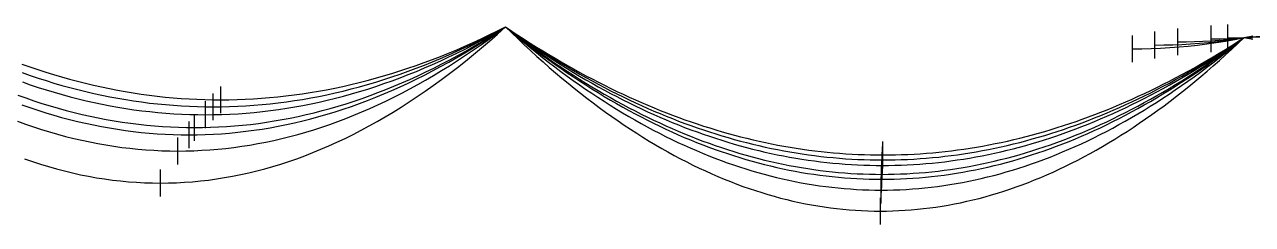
# Model space of a CAD drawing. Header units: metres. Extents: x -87 to 28195, y -4474 to 524.
# Drawn here: x 11025.8 to 11483, y -1583.7 to -1509.1 of the extents above; entities that cross this region are included whole.
import ezdxf

# ---------------------------------------------------------------- set-up
doc = ezdxf.new("R2010")
doc.units = ezdxf.units.M
for name, color, linetype in [('CATENARIES_-10_bare', 7, 'Continuous'), ('CATENARIES_-10_ICE', 7, 'Continuous'), ('CATENARIES_-19_bare', 7, 'Continuous'), ('CATENARIES_-19_HEAVY_ICE', 7, 'Continuous'), ('CATENARIES_0', 7, 'Continuous'), ('CATENARIES_0_ICE', 7, 'Continuous'), ('CATENARIES_50_theoretical', 7, 'Continuous')]:
    doc.layers.add(name, color=color, linetype=linetype)

msp = doc.modelspace()

# ---------------------------------------------------------------- linework, layer by layer
at = {"layer": 'CATENARIES_-10_bare'}
for p, q in [((11446.71, -1521.78), (11446.71, -1511.78)), ((11096.11, -1544.82), (11096.11, -1534.82)), ((11345.31, -1564.65), (11345.31, -1554.65))]:
    msp.add_line(p, q, dxfattribs=at)
for points in [[(11024.92, -1527.06, 0), (11027.89, -1528.1, 0), (11030.86, -1529.09, 0), (11033.82, -1530.05, 0), (11036.79, -1530.96, 0), (11039.76, -1531.82, 0), (11042.72, -1532.64, 0), (11045.69, -1533.42, 0), (11048.65, -1534.15, 0), (11051.62, -1534.83, 0), (11054.59, -1535.48, 0), (11057.55, -1536.07, 0), (11060.52, -1536.63, 0), (11063.49, -1537.14, 0), (11066.45, -1537.6, 0), (11069.42, -1538.02, 0), (11072.38, -1538.4, 0), (11075.35, -1538.73, 0), (11078.32, -1539.02, 0), (11081.28, -1539.26, 0), (11084.25, -1539.46, 0), (11087.21, -1539.62, 0), (11090.18, -1539.73, 0), (11093.15, -1539.8, 0), (11096.11, -1539.82, 0), (11099.14, -1539.8, 0), (11102.16, -1539.73, 0), (11105.18, -1539.61, 0), (11108.2, -1539.45, 0), (11111.23, -1539.24, 0), (11114.25, -1538.99, 0), (11117.27, -1538.69, 0), (11120.29, -1538.35, 0), (11123.31, -1537.96, 0), (11126.34, -1537.52, 0), (11129.36, -1537.04, 0), (11132.38, -1536.51, 0), (11135.4, -1535.93, 0), (11138.43, -1535.31, 0), (11141.45, -1534.64, 0), (11144.47, -1533.93, 0), (11147.49, -1533.17, 0), (11150.52, -1532.37, 0), (11153.54, -1531.51, 0), (11156.56, -1530.62, 0), (11159.58, -1529.67, 0), (11162.61, -1528.68, 0), (11165.63, -1527.65, 0), (11168.65, -1526.57, 0), (11171.67, -1525.44, 0), (11174.7, -1524.27, 0), (11177.72, -1523.05, 0), (11180.74, -1521.78, 0), (11183.76, -1520.47, 0), (11186.79, -1519.11, 0), (11189.81, -1517.71, 0), (11192.83, -1516.26, 0), (11195.85, -1514.76, 0), (11198.88, -1513.22, 0), (11201.9, -1511.63, 0), (11204.92, -1510, 0)], [(11204.92, -1510, 0), (11207.22, -1511.62, 0), (11209.52, -1513.2, 0), (11211.82, -1514.77, 0), (11214.13, -1516.3, 0), (11216.43, -1517.81, 0), (11218.73, -1519.29, 0), (11221.03, -1520.74, 0), (11223.33, -1522.17, 0), (11225.63, -1523.57, 0), (11227.93, -1524.95, 0), (11230.24, -1526.3, 0), (11232.54, -1527.62, 0), (11234.84, -1528.91, 0), (11237.14, -1530.18, 0), (11239.44, -1531.42, 0), (11241.74, -1532.63, 0), (11244.04, -1533.82, 0), (11246.35, -1534.98, 0), (11248.65, -1536.12, 0), (11250.95, -1537.22, 0), (11253.25, -1538.3, 0), (11255.55, -1539.36, 0), (11257.85, -1540.39, 0), (11260.15, -1541.39, 0), (11262.46, -1542.36, 0), (11264.76, -1543.31, 0), (11267.06, -1544.23, 0), (11269.36, -1545.12, 0), (11271.66, -1545.99, 0), (11273.96, -1546.83, 0), (11276.26, -1547.64, 0), (11278.57, -1548.43, 0), (11280.87, -1549.19, 0), (11283.17, -1549.92, 0), (11285.47, -1550.63, 0), (11287.77, -1551.31, 0), (11290.07, -1551.96, 0), (11292.37, -1552.59, 0), (11294.67, -1553.19, 0), (11296.98, -1553.77, 0), (11299.28, -1554.31, 0), (11301.58, -1554.83, 0), (11303.88, -1555.33, 0), (11306.18, -1555.79, 0), (11308.48, -1556.23, 0), (11310.78, -1556.65, 0), (11313.09, -1557.03, 0), (11315.39, -1557.39, 0), (11317.69, -1557.73, 0), (11319.99, -1558.03, 0), (11322.29, -1558.31, 0), (11324.59, -1558.57, 0), (11326.89, -1558.79, 0), (11329.2, -1558.99, 0), (11331.5, -1559.17, 0), (11333.8, -1559.31, 0), (11336.1, -1559.43, 0), (11338.4, -1559.53, 0), (11340.7, -1559.59, 0), (11343, -1559.63, 0), (11345.31, -1559.65, 0), (11347.63, -1559.63, 0), (11349.95, -1559.59, 0), (11352.27, -1559.53, 0), (11354.59, -1559.43, 0), (11356.91, -1559.31, 0), (11359.23, -1559.16, 0), (11361.55, -1558.98, 0), (11363.87, -1558.78, 0), (11366.19, -1558.55, 0), (11368.52, -1558.29, 0), (11370.84, -1558.01, 0), (11373.16, -1557.69, 0), (11375.48, -1557.35, 0), (11377.8, -1556.99, 0), (11380.12, -1556.6, 0), (11382.44, -1556.17, 0), (11384.76, -1555.73, 0), (11387.08, -1555.25, 0), (11389.4, -1554.75, 0), (11391.72, -1554.22, 0), (11394.05, -1553.67, 0), (11396.37, -1553.08, 0), (11398.69, -1552.47, 0), (11401.01, -1551.83, 0), (11403.33, -1551.17, 0), (11405.65, -1550.48, 0), (11407.97, -1549.76, 0), (11410.29, -1549.01, 0), (11412.61, -1548.24, 0), (11414.93, -1547.44, 0), (11417.25, -1546.61, 0), (11419.58, -1545.76, 0), (11421.9, -1544.87, 0), (11424.22, -1543.97, 0), (11426.54, -1543.03, 0), (11428.86, -1542.07, 0), (11431.18, -1541.08, 0), (11433.5, -1540.06, 0), (11435.82, -1539.01, 0), (11438.14, -1537.94, 0), (11440.46, -1536.84, 0), (11442.79, -1535.72, 0), (11445.11, -1534.56, 0), (11447.43, -1533.38, 0), (11449.75, -1532.17, 0), (11452.07, -1530.94, 0), (11454.39, -1529.68, 0), (11456.71, -1528.39, 0), (11459.03, -1527.07, 0), (11461.35, -1525.73, 0), (11463.67, -1524.36, 0), (11465.99, -1522.96, 0), (11468.32, -1521.53, 0), (11470.64, -1520.08, 0), (11472.96, -1518.6, 0), (11475.28, -1517.09, 0), (11477.6, -1515.56, 0), (11479.92, -1514, 0)], [(11446.71, -1516.78, 0), (11450.03, -1516.75, 0), (11453.35, -1516.67, 0), (11456.67, -1516.53, 0), (11460, -1516.33, 0), (11463.32, -1516.08, 0), (11466.64, -1515.78, 0), (11469.96, -1515.42, 0), (11473.28, -1515, 0), (11476.6, -1514.53, 0), (11479.92, -1514, 0), (11483.09, -1513.45, 0)]]:
    msp.add_polyline3d(points, dxfattribs=at)
at = {"layer": 'CATENARIES_-10_ICE'}
for p, q in [((11467.6, -1519.43), (11467.6, -1509.43)), ((11089.14, -1552.57), (11089.14, -1542.57)), ((11345.01, -1570.02), (11345.01, -1560.02))]:
    msp.add_line(p, q, dxfattribs=at)
for points in [[(11023.35, -1535.45, 0), (11026.34, -1536.52, 0), (11029.33, -1537.55, 0), (11032.32, -1538.53, 0), (11035.31, -1539.46, 0), (11038.3, -1540.33, 0), (11041.29, -1541.16, 0), (11044.28, -1541.94, 0), (11047.27, -1542.66, 0), (11050.26, -1543.34, 0), (11053.25, -1543.97, 0), (11056.25, -1544.54, 0), (11059.24, -1545.07, 0), (11062.23, -1545.54, 0), (11065.22, -1545.97, 0), (11068.21, -1546.35, 0), (11071.2, -1546.67, 0), (11074.19, -1546.95, 0), (11077.18, -1547.17, 0), (11080.17, -1547.35, 0), (11083.16, -1547.47, 0), (11086.15, -1547.55, 0), (11089.14, -1547.57, 0), (11092.11, -1547.55, 0), (11095.08, -1547.47, 0), (11098.04, -1547.35, 0), (11101.01, -1547.18, 0), (11103.98, -1546.96, 0), (11106.95, -1546.68, 0), (11109.92, -1546.36, 0), (11112.89, -1545.99, 0), (11115.86, -1545.57, 0), (11118.83, -1545.1, 0), (11121.79, -1544.58, 0), (11124.76, -1544.02, 0), (11127.73, -1543.4, 0), (11130.7, -1542.73, 0), (11133.67, -1542.02, 0), (11136.64, -1541.25, 0), (11139.61, -1540.44, 0), (11142.58, -1539.57, 0), (11145.54, -1538.66, 0), (11148.51, -1537.69, 0), (11151.48, -1536.68, 0), (11154.45, -1535.62, 0), (11157.42, -1534.51, 0), (11160.39, -1533.35, 0), (11163.36, -1532.14, 0), (11166.33, -1530.88, 0), (11169.29, -1529.57, 0), (11172.26, -1528.21, 0), (11175.23, -1526.8, 0), (11178.2, -1525.34, 0), (11181.17, -1523.84, 0), (11184.14, -1522.28, 0), (11187.11, -1520.67, 0), (11190.08, -1519.02, 0), (11193.04, -1517.31, 0), (11196.01, -1515.56, 0), (11198.98, -1513.76, 0), (11201.95, -1511.9, 0), (11204.92, -1510, 0)], [(11204.92, -1510, 0), (11207.22, -1511.79, 0), (11209.51, -1513.55, 0), (11211.81, -1515.28, 0), (11214.11, -1516.98, 0), (11216.4, -1518.65, 0), (11218.7, -1520.29, 0), (11221, -1521.91, 0), (11223.29, -1523.49, 0), (11225.59, -1525.04, 0), (11227.89, -1526.57, 0), (11230.18, -1528.06, 0), (11232.48, -1529.52, 0), (11234.78, -1530.96, 0), (11237.07, -1532.36, 0), (11239.37, -1533.74, 0), (11241.67, -1535.08, 0), (11243.96, -1536.4, 0), (11246.26, -1537.69, 0), (11248.56, -1538.94, 0), (11250.85, -1540.17, 0), (11253.15, -1541.37, 0), (11255.45, -1542.53, 0), (11257.74, -1543.67, 0), (11260.04, -1544.78, 0), (11262.34, -1545.86, 0), (11264.63, -1546.91, 0), (11266.93, -1547.93, 0), (11269.23, -1548.92, 0), (11271.52, -1549.88, 0), (11273.82, -1550.81, 0), (11276.11, -1551.71, 0), (11278.41, -1552.59, 0), (11280.71, -1553.43, 0), (11283, -1554.24, 0), (11285.3, -1555.03, 0), (11287.6, -1555.78, 0), (11289.89, -1556.5, 0), (11292.19, -1557.2, 0), (11294.49, -1557.86, 0), (11296.78, -1558.5, 0), (11299.08, -1559.11, 0), (11301.38, -1559.68, 0), (11303.67, -1560.23, 0), (11305.97, -1560.75, 0), (11308.27, -1561.23, 0), (11310.56, -1561.69, 0), (11312.86, -1562.12, 0), (11315.16, -1562.52, 0), (11317.45, -1562.89, 0), (11319.75, -1563.23, 0), (11322.05, -1563.54, 0), (11324.34, -1563.82, 0), (11326.64, -1564.07, 0), (11328.94, -1564.29, 0), (11331.23, -1564.48, 0), (11333.53, -1564.65, 0), (11335.83, -1564.78, 0), (11338.12, -1564.88, 0), (11340.42, -1564.96, 0), (11342.72, -1565, 0), (11345.01, -1565.02, 0), (11347.34, -1565, 0), (11349.67, -1564.96, 0), (11351.99, -1564.88, 0), (11354.32, -1564.77, 0), (11356.64, -1564.64, 0), (11358.97, -1564.47, 0), (11361.3, -1564.27, 0), (11363.62, -1564.05, 0), (11365.95, -1563.79, 0), (11368.27, -1563.5, 0), (11370.6, -1563.18, 0), (11372.92, -1562.83, 0), (11375.25, -1562.45, 0), (11377.58, -1562.05, 0), (11379.9, -1561.61, 0), (11382.23, -1561.14, 0), (11384.55, -1560.64, 0), (11386.88, -1560.11, 0), (11389.21, -1559.54, 0), (11391.53, -1558.95, 0), (11393.86, -1558.33, 0), (11396.18, -1557.68, 0), (11398.51, -1557, 0), (11400.84, -1556.28, 0), (11403.16, -1555.54, 0), (11405.49, -1554.77, 0), (11407.81, -1553.97, 0), (11410.14, -1553.13, 0), (11412.47, -1552.27, 0), (11414.79, -1551.37, 0), (11417.12, -1550.45, 0), (11419.44, -1549.49, 0), (11421.77, -1548.51, 0), (11424.1, -1547.49, 0), (11426.42, -1546.44, 0), (11428.75, -1545.37, 0), (11431.07, -1544.26, 0), (11433.4, -1543.12, 0), (11435.73, -1541.96, 0), (11438.05, -1540.76, 0), (11440.38, -1539.53, 0), (11442.7, -1538.27, 0), (11445.03, -1536.98, 0), (11447.36, -1535.66, 0), (11449.68, -1534.31, 0), (11452.01, -1532.93, 0), (11454.33, -1531.52, 0), (11456.66, -1530.08, 0), (11458.99, -1528.61, 0), (11461.31, -1527.11, 0), (11463.64, -1525.58, 0), (11465.96, -1524.01, 0), (11468.29, -1522.42, 0), (11470.62, -1520.8, 0), (11472.94, -1519.14, 0), (11475.27, -1517.46, 0), (11477.59, -1515.74, 0), (11479.92, -1514, 0)], [(11467.6, -1514.43, 0), (11470.68, -1514.4, 0), (11473.76, -1514.32, 0), (11476.84, -1514.19, 0), (11479.92, -1514, 0), (11482.92, -1513.77, 0), (11485.92, -1513.48, 0)]]:
    msp.add_polyline3d(points, dxfattribs=at)
at = {"layer": 'CATENARIES_-19_bare'}
for p, q in [((11438.33, -1523.19), (11438.33, -1513.19)), ((11098.91, -1542.2), (11098.91, -1532.2)), ((11345.42, -1562.79), (11345.42, -1552.79))]:
    msp.add_line(p, q, dxfattribs=at)
for points in [[(11024.81, -1523.91, 0), (11027.77, -1524.95, 0), (11030.74, -1525.95, 0), (11033.7, -1526.91, 0), (11036.67, -1527.82, 0), (11039.63, -1528.69, 0), (11042.59, -1529.52, 0), (11045.56, -1530.31, 0), (11048.52, -1531.05, 0), (11051.49, -1531.75, 0), (11054.45, -1532.41, 0), (11057.41, -1533.03, 0), (11060.38, -1533.6, 0), (11063.34, -1534.14, 0), (11066.31, -1534.62, 0), (11069.27, -1535.07, 0), (11072.24, -1535.47, 0), (11075.2, -1535.84, 0), (11078.16, -1536.16, 0), (11081.13, -1536.43, 0), (11084.09, -1536.67, 0), (11087.06, -1536.86, 0), (11090.02, -1537.01, 0), (11092.99, -1537.11, 0), (11095.95, -1537.18, 0), (11098.91, -1537.2, 0), (11101.94, -1537.17, 0), (11104.97, -1537.11, 0), (11108, -1537, 0), (11111.03, -1536.84, 0), (11114.06, -1536.64, 0), (11117.09, -1536.4, 0), (11120.11, -1536.11, 0), (11123.14, -1535.78, 0), (11126.17, -1535.4, 0), (11129.2, -1534.98, 0), (11132.23, -1534.51, 0), (11135.26, -1534, 0), (11138.29, -1533.45, 0), (11141.32, -1532.85, 0), (11144.34, -1532.2, 0), (11147.37, -1531.51, 0), (11150.4, -1530.78, 0), (11153.43, -1530, 0), (11156.46, -1529.18, 0), (11159.49, -1528.32, 0), (11162.52, -1527.41, 0), (11165.55, -1526.45, 0), (11168.57, -1525.45, 0), (11171.6, -1524.41, 0), (11174.63, -1523.32, 0), (11177.66, -1522.19, 0), (11180.69, -1521.01, 0), (11183.72, -1519.79, 0), (11186.75, -1518.53, 0), (11189.78, -1517.22, 0), (11192.8, -1515.86, 0), (11195.83, -1514.46, 0), (11198.86, -1513.02, 0), (11201.89, -1511.53, 0), (11204.92, -1510, 0)], [(11204.92, -1510, 0), (11207.22, -1511.55, 0), (11209.53, -1513.08, 0), (11211.83, -1514.59, 0), (11214.13, -1516.06, 0), (11216.44, -1517.52, 0), (11218.74, -1518.94, 0), (11221.04, -1520.34, 0), (11223.35, -1521.72, 0), (11225.65, -1523.06, 0), (11227.95, -1524.39, 0), (11230.26, -1525.68, 0), (11232.56, -1526.96, 0), (11234.86, -1528.2, 0), (11237.17, -1529.42, 0), (11239.47, -1530.62, 0), (11241.77, -1531.78, 0), (11244.08, -1532.93, 0), (11246.38, -1534.05, 0), (11248.68, -1535.14, 0), (11250.99, -1536.2, 0), (11253.29, -1537.24, 0), (11255.59, -1538.26, 0), (11257.9, -1539.25, 0), (11260.2, -1540.21, 0), (11262.5, -1541.15, 0), (11264.81, -1542.06, 0), (11267.11, -1542.94, 0), (11269.41, -1543.8, 0), (11271.72, -1544.64, 0), (11274.02, -1545.45, 0), (11276.32, -1546.23, 0), (11278.63, -1546.99, 0), (11280.93, -1547.72, 0), (11283.23, -1548.43, 0), (11285.54, -1549.11, 0), (11287.84, -1549.76, 0), (11290.14, -1550.39, 0), (11292.45, -1550.99, 0), (11294.75, -1551.57, 0), (11297.05, -1552.12, 0), (11299.36, -1552.65, 0), (11301.66, -1553.15, 0), (11303.96, -1553.63, 0), (11306.27, -1554.08, 0), (11308.57, -1554.5, 0), (11310.87, -1554.9, 0), (11313.18, -1555.27, 0), (11315.48, -1555.62, 0), (11317.78, -1555.94, 0), (11320.09, -1556.23, 0), (11322.39, -1556.5, 0), (11324.69, -1556.75, 0), (11327, -1556.96, 0), (11329.3, -1557.16, 0), (11331.6, -1557.32, 0), (11333.91, -1557.46, 0), (11336.21, -1557.58, 0), (11338.51, -1557.67, 0), (11340.82, -1557.73, 0), (11343.12, -1557.77, 0), (11345.42, -1557.79, 0), (11347.74, -1557.77, 0), (11350.06, -1557.73, 0), (11352.38, -1557.67, 0), (11354.7, -1557.58, 0), (11357.02, -1557.46, 0), (11359.34, -1557.32, 0), (11361.66, -1557.15, 0), (11363.97, -1556.95, 0), (11366.29, -1556.73, 0), (11368.61, -1556.48, 0), (11370.93, -1556.21, 0), (11373.25, -1555.91, 0), (11375.57, -1555.59, 0), (11377.89, -1555.24, 0), (11380.21, -1554.86, 0), (11382.53, -1554.45, 0), (11384.84, -1554.03, 0), (11387.16, -1553.57, 0), (11389.48, -1553.09, 0), (11391.8, -1552.58, 0), (11394.12, -1552.05, 0), (11396.44, -1551.49, 0), (11398.76, -1550.9, 0), (11401.08, -1550.29, 0), (11403.4, -1549.65, 0), (11405.71, -1548.99, 0), (11408.03, -1548.3, 0), (11410.35, -1547.58, 0), (11412.67, -1546.84, 0), (11414.99, -1546.07, 0), (11417.31, -1545.28, 0), (11419.63, -1544.46, 0), (11421.95, -1543.61, 0), (11424.27, -1542.74, 0), (11426.59, -1541.84, 0), (11428.9, -1540.92, 0), (11431.22, -1539.97, 0), (11433.54, -1538.99, 0), (11435.86, -1537.99, 0), (11438.18, -1536.96, 0), (11440.5, -1535.91, 0), (11442.82, -1534.83, 0), (11445.14, -1533.72, 0), (11447.46, -1532.59, 0), (11449.77, -1531.43, 0), (11452.09, -1530.25, 0), (11454.41, -1529.04, 0), (11456.73, -1527.8, 0), (11459.05, -1526.54, 0), (11461.37, -1525.25, 0), (11463.69, -1523.93, 0), (11466.01, -1522.59, 0), (11468.33, -1521.23, 0), (11470.64, -1519.83, 0), (11472.96, -1518.41, 0), (11475.28, -1516.97, 0), (11477.6, -1515.5, 0), (11479.92, -1514, 0)], [(11438.33, -1518.19, 0), (11441.79, -1518.16, 0), (11445.26, -1518.07, 0), (11448.73, -1517.92, 0), (11452.19, -1517.72, 0), (11455.66, -1517.46, 0), (11459.12, -1517.14, 0), (11462.59, -1516.76, 0), (11466.06, -1516.33, 0), (11469.52, -1515.83, 0), (11472.99, -1515.28, 0), (11476.45, -1514.67, 0), (11479.92, -1514, 0), (11483.14, -1513.33, 0)]]:
    msp.add_polyline3d(points, dxfattribs=at)
at = {"layer": 'CATENARIES_-19_HEAVY_ICE'}
for p, q in [((11082.96, -1561.31), (11082.96, -1551.31)), ((11344.75, -1575.89), (11344.75, -1565.89))]:
    msp.add_line(p, q, dxfattribs=at)
for points in [[(11023.21, -1545.2, 0), (11026.2, -1546.28, 0), (11029.18, -1547.31, 0), (11032.17, -1548.28, 0), (11035.16, -1549.2, 0), (11038.15, -1550.06, 0), (11041.13, -1550.86, 0), (11044.12, -1551.61, 0), (11047.11, -1552.31, 0), (11050.1, -1552.95, 0), (11053.09, -1553.53, 0), (11056.07, -1554.06, 0), (11059.06, -1554.53, 0), (11062.05, -1554.95, 0), (11065.04, -1555.31, 0), (11068.02, -1555.62, 0), (11071.01, -1555.87, 0), (11074, -1556.06, 0), (11076.99, -1556.2, 0), (11079.97, -1556.28, 0), (11082.96, -1556.31, 0), (11085.94, -1556.28, 0), (11088.91, -1556.2, 0), (11091.89, -1556.06, 0), (11094.86, -1555.87, 0), (11097.84, -1555.62, 0), (11100.81, -1555.32, 0), (11103.78, -1554.96, 0), (11106.76, -1554.55, 0), (11109.73, -1554.08, 0), (11112.71, -1553.56, 0), (11115.68, -1552.98, 0), (11118.66, -1552.34, 0), (11121.63, -1551.66, 0), (11124.61, -1550.91, 0), (11127.58, -1550.11, 0), (11130.56, -1549.26, 0), (11133.53, -1548.35, 0), (11136.5, -1547.39, 0), (11139.48, -1546.37, 0), (11142.45, -1545.29, 0), (11145.43, -1544.17, 0), (11148.4, -1542.98, 0), (11151.38, -1541.74, 0), (11154.35, -1540.45, 0), (11157.33, -1539.1, 0), (11160.3, -1537.69, 0), (11163.28, -1536.23, 0), (11166.25, -1534.72, 0), (11169.23, -1533.15, 0), (11172.2, -1531.52, 0), (11175.17, -1529.84, 0), (11178.15, -1528.11, 0), (11181.12, -1526.31, 0), (11184.1, -1524.47, 0), (11187.07, -1522.57, 0), (11190.05, -1520.61, 0), (11193.02, -1518.6, 0), (11196, -1516.53, 0), (11198.97, -1514.41, 0), (11201.95, -1512.23, 0), (11204.92, -1510, 0)], [(11204.92, -1510, 0), (11207.21, -1511.98, 0), (11209.5, -1513.93, 0), (11211.8, -1515.85, 0), (11214.09, -1517.73, 0), (11216.38, -1519.58, 0), (11218.67, -1521.4, 0), (11220.97, -1523.18, 0), (11223.26, -1524.93, 0), (11225.55, -1526.65, 0), (11227.84, -1528.34, 0), (11230.14, -1529.99, 0), (11232.43, -1531.61, 0), (11234.72, -1533.2, 0), (11237.01, -1534.75, 0), (11239.31, -1536.27, 0), (11241.6, -1537.76, 0), (11243.89, -1539.22, 0), (11246.18, -1540.64, 0), (11248.47, -1542.03, 0), (11250.77, -1543.39, 0), (11253.06, -1544.72, 0), (11255.35, -1546.01, 0), (11257.64, -1547.27, 0), (11259.94, -1548.5, 0), (11262.23, -1549.69, 0), (11264.52, -1550.85, 0), (11266.81, -1551.98, 0), (11269.11, -1553.08, 0), (11271.4, -1554.14, 0), (11273.69, -1555.17, 0), (11275.98, -1556.17, 0), (11278.28, -1557.14, 0), (11280.57, -1558.07, 0), (11282.86, -1558.97, 0), (11285.15, -1559.83, 0), (11287.45, -1560.67, 0), (11289.74, -1561.47, 0), (11292.03, -1562.24, 0), (11294.32, -1562.97, 0), (11296.61, -1563.68, 0), (11298.91, -1564.35, 0), (11301.2, -1564.99, 0), (11303.49, -1565.59, 0), (11305.78, -1566.16, 0), (11308.08, -1566.7, 0), (11310.37, -1567.21, 0), (11312.66, -1567.69, 0), (11314.95, -1568.13, 0), (11317.25, -1568.54, 0), (11319.54, -1568.91, 0), (11321.83, -1569.26, 0), (11324.12, -1569.57, 0), (11326.42, -1569.84, 0), (11328.71, -1570.09, 0), (11331, -1570.3, 0), (11333.29, -1570.48, 0), (11335.58, -1570.63, 0), (11337.88, -1570.74, 0), (11340.17, -1570.83, 0), (11342.46, -1570.87, 0), (11344.75, -1570.89, 0), (11347.08, -1570.87, 0), (11349.41, -1570.82, 0), (11351.75, -1570.74, 0), (11354.08, -1570.62, 0), (11356.41, -1570.47, 0), (11358.74, -1570.28, 0), (11361.07, -1570.06, 0), (11363.4, -1569.81, 0), (11365.73, -1569.52, 0), (11368.06, -1569.2, 0), (11370.39, -1568.85, 0), (11372.72, -1568.46, 0), (11375.05, -1568.03, 0), (11377.38, -1567.58, 0), (11379.71, -1567.09, 0), (11382.04, -1566.56, 0), (11384.37, -1566.01, 0), (11386.7, -1565.41, 0), (11389.03, -1564.79, 0), (11391.36, -1564.13, 0), (11393.69, -1563.44, 0), (11396.02, -1562.71, 0), (11398.35, -1561.95, 0), (11400.68, -1561.15, 0), (11403.02, -1560.33, 0), (11405.35, -1559.46, 0), (11407.68, -1558.57, 0), (11410.01, -1557.64, 0), (11412.34, -1556.67, 0), (11414.67, -1555.68, 0), (11417, -1554.65, 0), (11419.33, -1553.58, 0), (11421.66, -1552.48, 0), (11423.99, -1551.35, 0), (11426.32, -1550.18, 0), (11428.65, -1548.98, 0), (11430.98, -1547.75, 0), (11433.31, -1546.48, 0), (11435.64, -1545.18, 0), (11437.97, -1543.84, 0), (11440.3, -1542.47, 0), (11442.63, -1541.07, 0), (11444.96, -1539.63, 0), (11447.29, -1538.16, 0), (11449.62, -1536.65, 0), (11451.95, -1535.11, 0), (11454.29, -1533.54, 0), (11456.62, -1531.93, 0), (11458.95, -1530.29, 0), (11461.28, -1528.62, 0), (11463.61, -1526.91, 0), (11465.94, -1525.17, 0), (11468.27, -1523.39, 0), (11470.6, -1521.58, 0), (11472.93, -1519.74, 0), (11475.26, -1517.86, 0), (11477.59, -1515.95, 0), (11479.92, -1514, 0)], [(11479.92, -1514, 0), (11483, -1514.09, 0)]]:
    msp.add_polyline3d(points, dxfattribs=at)
at = {"layer": 'CATENARIES_0'}
for p, q in [((11455.25, -1520.6), (11455.25, -1510.6)), ((11093.26, -1547.76), (11093.26, -1537.76)), ((11345.19, -1566.7), (11345.19, -1556.7))]:
    msp.add_line(p, q, dxfattribs=at)
for points in [[(11025.01, -1530.52, 0), (11027.98, -1531.56, 0), (11030.94, -1532.56, 0), (11033.91, -1533.51, 0), (11036.88, -1534.41, 0), (11039.85, -1535.26, 0), (11042.81, -1536.07, 0), (11045.78, -1536.84, 0), (11048.75, -1537.55, 0), (11051.72, -1538.22, 0), (11054.68, -1538.85, 0), (11057.65, -1539.43, 0), (11060.62, -1539.96, 0), (11063.59, -1540.45, 0), (11066.55, -1540.89, 0), (11069.52, -1541.28, 0), (11072.49, -1541.63, 0), (11075.46, -1541.93, 0), (11078.42, -1542.18, 0), (11081.39, -1542.39, 0), (11084.36, -1542.55, 0), (11087.33, -1542.67, 0), (11090.29, -1542.74, 0), (11093.26, -1542.76, 0), (11096.28, -1542.74, 0), (11099.3, -1542.66, 0), (11102.32, -1542.54, 0), (11105.33, -1542.38, 0), (11108.35, -1542.16, 0), (11111.37, -1541.9, 0), (11114.39, -1541.59, 0), (11117.4, -1541.23, 0), (11120.42, -1540.82, 0), (11123.44, -1540.37, 0), (11126.46, -1539.86, 0), (11129.48, -1539.31, 0), (11132.49, -1538.72, 0), (11135.51, -1538.07, 0), (11138.53, -1537.38, 0), (11141.55, -1536.63, 0), (11144.56, -1535.85, 0), (11147.58, -1535.01, 0), (11150.6, -1534.12, 0), (11153.62, -1533.19, 0), (11156.64, -1532.21, 0), (11159.65, -1531.18, 0), (11162.67, -1530.1, 0), (11165.69, -1528.98, 0), (11168.71, -1527.81, 0), (11171.72, -1526.59, 0), (11174.74, -1525.32, 0), (11177.76, -1524, 0), (11180.78, -1522.64, 0), (11183.8, -1521.22, 0), (11186.81, -1519.77, 0), (11189.83, -1518.26, 0), (11192.85, -1516.7, 0), (11195.87, -1515.1, 0), (11198.88, -1513.45, 0), (11201.9, -1511.75, 0), (11204.92, -1510, 0)], [(11204.92, -1510, 0), (11207.22, -1511.68, 0), (11209.52, -1513.34, 0), (11211.82, -1514.96, 0), (11214.12, -1516.56, 0), (11216.42, -1518.13, 0), (11218.72, -1519.67, 0), (11221.02, -1521.19, 0), (11223.32, -1522.68, 0), (11225.62, -1524.14, 0), (11227.91, -1525.57, 0), (11230.21, -1526.97, 0), (11232.51, -1528.35, 0), (11234.81, -1529.7, 0), (11237.11, -1531.02, 0), (11239.41, -1532.31, 0), (11241.71, -1533.57, 0), (11244.01, -1534.81, 0), (11246.31, -1536.02, 0), (11248.61, -1537.2, 0), (11250.91, -1538.35, 0), (11253.21, -1539.48, 0), (11255.51, -1540.58, 0), (11257.81, -1541.65, 0), (11260.11, -1542.69, 0), (11262.41, -1543.7, 0), (11264.71, -1544.69, 0), (11267.01, -1545.65, 0), (11269.3, -1546.58, 0), (11271.6, -1547.48, 0), (11273.9, -1548.36, 0), (11276.2, -1549.2, 0), (11278.5, -1550.02, 0), (11280.8, -1550.81, 0), (11283.1, -1551.58, 0), (11285.4, -1552.31, 0), (11287.7, -1553.02, 0), (11290, -1553.7, 0), (11292.3, -1554.36, 0), (11294.6, -1554.98, 0), (11296.9, -1555.58, 0), (11299.2, -1556.15, 0), (11301.5, -1556.69, 0), (11303.8, -1557.2, 0), (11306.1, -1557.69, 0), (11308.4, -1558.15, 0), (11310.69, -1558.58, 0), (11312.99, -1558.98, 0), (11315.29, -1559.36, 0), (11317.59, -1559.7, 0), (11319.89, -1560.02, 0), (11322.19, -1560.32, 0), (11324.49, -1560.58, 0), (11326.79, -1560.82, 0), (11329.09, -1561.02, 0), (11331.39, -1561.2, 0), (11333.69, -1561.36, 0), (11335.99, -1561.48, 0), (11338.29, -1561.58, 0), (11340.59, -1561.65, 0), (11342.89, -1561.69, 0), (11345.19, -1561.7, 0), (11347.51, -1561.69, 0), (11349.83, -1561.65, 0), (11352.16, -1561.58, 0), (11354.48, -1561.48, 0), (11356.8, -1561.35, 0), (11359.12, -1561.19, 0), (11361.45, -1561.01, 0), (11363.77, -1560.8, 0), (11366.09, -1560.56, 0), (11368.42, -1560.29, 0), (11370.74, -1559.99, 0), (11373.06, -1559.66, 0), (11375.39, -1559.31, 0), (11377.71, -1558.93, 0), (11380.03, -1558.52, 0), (11382.35, -1558.08, 0), (11384.68, -1557.61, 0), (11387, -1557.11, 0), (11389.32, -1556.59, 0), (11391.65, -1556.03, 0), (11393.97, -1555.45, 0), (11396.29, -1554.84, 0), (11398.62, -1554.21, 0), (11400.94, -1553.54, 0), (11403.26, -1552.84, 0), (11405.58, -1552.12, 0), (11407.91, -1551.37, 0), (11410.23, -1550.59, 0), (11412.55, -1549.78, 0), (11414.88, -1548.95, 0), (11417.2, -1548.08, 0), (11419.52, -1547.19, 0), (11421.85, -1546.27, 0), (11424.17, -1545.32, 0), (11426.49, -1544.34, 0), (11428.81, -1543.33, 0), (11431.14, -1542.3, 0), (11433.46, -1541.23, 0), (11435.78, -1540.14, 0), (11438.11, -1539.02, 0), (11440.43, -1537.87, 0), (11442.75, -1536.69, 0), (11445.08, -1535.49, 0), (11447.4, -1534.26, 0), (11449.72, -1532.99, 0), (11452.04, -1531.7, 0), (11454.37, -1530.38, 0), (11456.69, -1529.04, 0), (11459.01, -1527.66, 0), (11461.34, -1526.26, 0), (11463.66, -1524.82, 0), (11465.98, -1523.36, 0), (11468.31, -1521.87, 0), (11470.63, -1520.36, 0), (11472.95, -1518.81, 0), (11475.27, -1517.23, 0), (11477.6, -1515.63, 0), (11479.92, -1514, 0)], [(11455.25, -1515.6, 0), (11458.33, -1515.57, 0), (11461.42, -1515.5, 0), (11464.5, -1515.37, 0), (11467.58, -1515.2, 0), (11470.67, -1514.97, 0), (11473.75, -1514.7, 0), (11476.84, -1514.37, 0), (11479.92, -1514, 0), (11483.03, -1513.57, 0)]]:
    msp.add_polyline3d(points, dxfattribs=at)
at = {"layer": 'CATENARIES_0_ICE'}
for p, q in [((11473.78, -1519.11), (11473.78, -1509.11)), ((11087.07, -1555.27), (11087.07, -1545.27)), ((11344.93, -1571.85), (11344.93, -1561.85))]:
    msp.add_line(p, q, dxfattribs=at)
for points in [[(11024.82, -1539.04, 0), (11027.78, -1540.08, 0), (11030.75, -1541.07, 0), (11033.71, -1542.02, 0), (11036.68, -1542.91, 0), (11039.64, -1543.75, 0), (11042.61, -1544.54, 0), (11045.57, -1545.28, 0), (11048.54, -1545.96, 0), (11051.5, -1546.6, 0), (11054.46, -1547.19, 0), (11057.43, -1547.72, 0), (11060.39, -1548.21, 0), (11063.36, -1548.64, 0), (11066.32, -1549.02, 0), (11069.29, -1549.35, 0), (11072.25, -1549.63, 0), (11075.21, -1549.86, 0), (11078.18, -1550.04, 0), (11081.14, -1550.17, 0), (11084.11, -1550.24, 0), (11087.07, -1550.27, 0), (11090.09, -1550.24, 0), (11093.12, -1550.16, 0), (11096.14, -1550.03, 0), (11099.16, -1549.85, 0), (11102.18, -1549.61, 0), (11105.2, -1549.32, 0), (11108.22, -1548.97, 0), (11111.25, -1548.58, 0), (11114.27, -1548.13, 0), (11117.29, -1547.62, 0), (11120.31, -1547.07, 0), (11123.33, -1546.46, 0), (11126.36, -1545.8, 0), (11129.38, -1545.08, 0), (11132.4, -1544.31, 0), (11135.42, -1543.49, 0), (11138.44, -1542.62, 0), (11141.46, -1541.69, 0), (11144.49, -1540.71, 0), (11147.51, -1539.68, 0), (11150.53, -1538.6, 0), (11153.55, -1537.46, 0), (11156.57, -1536.27, 0), (11159.59, -1535.02, 0), (11162.62, -1533.73, 0), (11165.64, -1532.38, 0), (11168.66, -1530.97, 0), (11171.68, -1529.52, 0), (11174.7, -1528.01, 0), (11177.72, -1526.45, 0), (11180.75, -1524.83, 0), (11183.77, -1523.16, 0), (11186.79, -1521.44, 0), (11189.81, -1519.67, 0), (11192.83, -1517.84, 0), (11195.85, -1515.96, 0), (11198.88, -1514.03, 0), (11201.9, -1512.04, 0), (11204.92, -1510, 0)], [(11204.92, -1510, 0), (11207.22, -1511.85, 0), (11209.51, -1513.67, 0), (11211.81, -1515.46, 0), (11214.1, -1517.21, 0), (11216.4, -1518.94, 0), (11218.69, -1520.64, 0), (11220.99, -1522.3, 0), (11223.28, -1523.94, 0), (11225.58, -1525.54, 0), (11227.87, -1527.12, 0), (11230.17, -1528.66, 0), (11232.46, -1530.17, 0), (11234.76, -1531.65, 0), (11237.05, -1533.11, 0), (11239.35, -1534.53, 0), (11241.64, -1535.92, 0), (11243.94, -1537.28, 0), (11246.23, -1538.61, 0), (11248.53, -1539.91, 0), (11250.82, -1541.17, 0), (11253.12, -1542.41, 0), (11255.41, -1543.62, 0), (11257.71, -1544.79, 0), (11260, -1545.94, 0), (11262.3, -1547.05, 0), (11264.59, -1548.14, 0), (11266.89, -1549.19, 0), (11269.19, -1550.22, 0), (11271.48, -1551.21, 0), (11273.78, -1552.17, 0), (11276.07, -1553.1, 0), (11278.37, -1554, 0), (11280.66, -1554.87, 0), (11282.96, -1555.71, 0), (11285.25, -1556.52, 0), (11287.55, -1557.3, 0), (11289.84, -1558.05, 0), (11292.14, -1558.77, 0), (11294.43, -1559.46, 0), (11296.73, -1560.11, 0), (11299.02, -1560.74, 0), (11301.32, -1561.33, 0), (11303.61, -1561.9, 0), (11305.91, -1562.43, 0), (11308.2, -1562.94, 0), (11310.5, -1563.41, 0), (11312.79, -1563.85, 0), (11315.09, -1564.27, 0), (11317.38, -1564.65, 0), (11319.68, -1565, 0), (11321.97, -1565.32, 0), (11324.27, -1565.61, 0), (11326.57, -1565.87, 0), (11328.86, -1566.1, 0), (11331.16, -1566.3, 0), (11333.45, -1566.46, 0), (11335.75, -1566.6, 0), (11338.04, -1566.71, 0), (11340.34, -1566.78, 0), (11342.63, -1566.83, 0), (11344.93, -1566.85, 0), (11347.25, -1566.83, 0), (11349.58, -1566.78, 0), (11351.91, -1566.7, 0), (11354.24, -1566.59, 0), (11356.56, -1566.45, 0), (11358.89, -1566.28, 0), (11361.22, -1566.08, 0), (11363.55, -1565.84, 0), (11365.87, -1565.57, 0), (11368.2, -1565.28, 0), (11370.53, -1564.95, 0), (11372.86, -1564.58, 0), (11375.18, -1564.19, 0), (11377.51, -1563.77, 0), (11379.84, -1563.31, 0), (11382.17, -1562.83, 0), (11384.49, -1562.31, 0), (11386.82, -1561.76, 0), (11389.15, -1561.18, 0), (11391.48, -1560.57, 0), (11393.8, -1559.92, 0), (11396.13, -1559.25, 0), (11398.46, -1558.54, 0), (11400.79, -1557.8, 0), (11403.11, -1557.03, 0), (11405.44, -1556.23, 0), (11407.77, -1555.4, 0), (11410.1, -1554.53, 0), (11412.42, -1553.64, 0), (11414.75, -1552.71, 0), (11417.08, -1551.75, 0), (11419.41, -1550.77, 0), (11421.73, -1549.74, 0), (11424.06, -1548.69, 0), (11426.39, -1547.61, 0), (11428.72, -1546.49, 0), (11431.04, -1545.35, 0), (11433.37, -1544.17, 0), (11435.7, -1542.96, 0), (11438.03, -1541.72, 0), (11440.35, -1540.45, 0), (11442.68, -1539.14, 0), (11445.01, -1537.81, 0), (11447.34, -1536.44, 0), (11449.66, -1535.04, 0), (11451.99, -1533.61, 0), (11454.32, -1532.15, 0), (11456.65, -1530.66, 0), (11458.97, -1529.13, 0), (11461.3, -1527.58, 0), (11463.63, -1525.99, 0), (11465.96, -1524.37, 0), (11468.28, -1522.72, 0), (11470.61, -1521.04, 0), (11472.94, -1519.33, 0), (11475.27, -1517.58, 0), (11477.59, -1515.81, 0), (11479.92, -1514, 0)], [(11473.78, -1514.11, 0), (11476.85, -1514.08, 0), (11479.92, -1514, 0), (11482.87, -1513.87, 0), (11485.82, -1513.69, 0)]]:
    msp.add_polyline3d(points, dxfattribs=at)
at = {"layer": 'CATENARIES_50_theoretical'}
for p, q in [((11076.41, -1573.27), (11076.41, -1563.27)), ((11344.48, -1583.73), (11344.48, -1573.73))]:
    msp.add_line(p, q, dxfattribs=at)
for points in [[(11025.75, -1559.22, 0), (11028.73, -1560.25, 0), (11031.71, -1561.22, 0), (11034.69, -1562.13, 0), (11037.67, -1562.98, 0), (11040.65, -1563.76, 0), (11043.63, -1564.48, 0), (11046.61, -1565.14, 0), (11049.59, -1565.73, 0), (11052.57, -1566.27, 0), (11055.55, -1566.74, 0), (11058.53, -1567.14, 0), (11061.51, -1567.49, 0), (11064.49, -1567.77, 0), (11067.47, -1567.99, 0), (11070.45, -1568.15, 0), (11073.43, -1568.24, 0), (11076.41, -1568.27, 0), (11079.4, -1568.24, 0), (11082.39, -1568.14, 0), (11085.38, -1567.99, 0), (11088.37, -1567.77, 0), (11091.36, -1567.48, 0), (11094.34, -1567.14, 0), (11097.33, -1566.73, 0), (11100.32, -1566.25, 0), (11103.31, -1565.72, 0), (11106.3, -1565.12, 0), (11109.29, -1564.46, 0), (11112.28, -1563.74, 0), (11115.26, -1562.95, 0), (11118.25, -1562.1, 0), (11121.24, -1561.18, 0), (11124.23, -1560.21, 0), (11127.22, -1559.17, 0), (11130.21, -1558.07, 0), (11133.19, -1556.9, 0), (11136.18, -1555.67, 0), (11139.17, -1554.38, 0), (11142.16, -1553.03, 0), (11145.15, -1551.61, 0), (11148.14, -1550.13, 0), (11151.13, -1548.58, 0), (11154.11, -1546.98, 0), (11157.1, -1545.31, 0), (11160.09, -1543.57, 0), (11163.08, -1541.78, 0), (11166.07, -1539.92, 0), (11169.06, -1537.99, 0), (11172.05, -1536.01, 0), (11175.03, -1533.96, 0), (11178.02, -1531.85, 0), (11181.01, -1529.67, 0), (11184, -1527.44, 0), (11186.99, -1525.13, 0), (11189.98, -1522.77, 0), (11192.97, -1520.34, 0), (11195.95, -1517.85, 0), (11198.94, -1515.3, 0), (11201.93, -1512.68, 0), (11204.92, -1510, 0)], [(11204.92, -1510, 0), (11207.25, -1512.27, 0), (11209.57, -1514.51, 0), (11211.9, -1516.71, 0), (11214.22, -1518.87, 0), (11216.55, -1520.99, 0), (11218.88, -1523.07, 0), (11221.2, -1525.11, 0), (11223.53, -1527.12, 0), (11225.85, -1529.08, 0), (11228.18, -1531.01, 0), (11230.51, -1532.9, 0), (11232.83, -1534.76, 0), (11235.16, -1536.57, 0), (11237.48, -1538.35, 0), (11239.81, -1540.08, 0), (11242.14, -1541.78, 0), (11244.46, -1543.44, 0), (11246.79, -1545.07, 0), (11249.11, -1546.65, 0), (11251.44, -1548.2, 0), (11253.77, -1549.71, 0), (11256.09, -1551.18, 0), (11258.42, -1552.61, 0), (11260.74, -1554, 0), (11263.07, -1555.36, 0), (11265.4, -1556.67, 0), (11267.72, -1557.95, 0), (11270.05, -1559.19, 0), (11272.37, -1560.4, 0), (11274.7, -1561.56, 0), (11277.03, -1562.69, 0), (11279.35, -1563.77, 0), (11281.68, -1564.82, 0), (11284, -1565.83, 0), (11286.33, -1566.81, 0), (11288.66, -1567.74, 0), (11290.98, -1568.64, 0), (11293.31, -1569.5, 0), (11295.63, -1570.32, 0), (11297.96, -1571.1, 0), (11300.29, -1571.85, 0), (11302.61, -1572.55, 0), (11304.94, -1573.22, 0), (11307.26, -1573.85, 0), (11309.59, -1574.44, 0), (11311.92, -1574.99, 0), (11314.24, -1575.51, 0), (11316.57, -1575.99, 0), (11318.89, -1576.42, 0), (11321.22, -1576.83, 0), (11323.55, -1577.19, 0), (11325.87, -1577.51, 0), (11328.2, -1577.8, 0), (11330.52, -1578.05, 0), (11332.85, -1578.26, 0), (11335.18, -1578.43, 0), (11337.5, -1578.56, 0), (11339.83, -1578.66, 0), (11342.15, -1578.71, 0), (11344.48, -1578.73, 0), (11346.77, -1578.71, 0), (11349.07, -1578.66, 0), (11351.37, -1578.57, 0), (11353.66, -1578.44, 0), (11355.96, -1578.27, 0), (11358.25, -1578.06, 0), (11360.55, -1577.82, 0), (11362.84, -1577.54, 0), (11365.14, -1577.23, 0), (11367.44, -1576.87, 0), (11369.73, -1576.48, 0), (11372.03, -1576.06, 0), (11374.32, -1575.59, 0), (11376.62, -1575.09, 0), (11378.91, -1574.55, 0), (11381.21, -1573.98, 0), (11383.5, -1573.36, 0), (11385.8, -1572.71, 0), (11388.1, -1572.02, 0), (11390.39, -1571.3, 0), (11392.69, -1570.54, 0), (11394.98, -1569.74, 0), (11397.28, -1568.9, 0), (11399.57, -1568.03, 0), (11401.87, -1567.12, 0), (11404.17, -1566.17, 0), (11406.46, -1565.18, 0), (11408.76, -1564.16, 0), (11411.05, -1563.1, 0), (11413.35, -1562.01, 0), (11415.64, -1560.87, 0), (11417.94, -1559.7, 0), (11420.23, -1558.49, 0), (11422.53, -1557.25, 0), (11424.83, -1555.96, 0), (11427.12, -1554.64, 0), (11429.42, -1553.29, 0), (11431.71, -1551.89, 0), (11434.01, -1550.46, 0), (11436.3, -1548.99, 0), (11438.6, -1547.49, 0), (11440.89, -1545.94, 0), (11443.19, -1544.36, 0), (11445.49, -1542.74, 0), (11447.78, -1541.09, 0), (11450.08, -1539.4, 0), (11452.37, -1537.67, 0), (11454.67, -1535.9, 0), (11456.96, -1534.09, 0), (11459.26, -1532.25, 0), (11461.56, -1530.37, 0), (11463.85, -1528.46, 0), (11466.15, -1526.5, 0), (11468.44, -1524.51, 0), (11470.74, -1522.49, 0), (11473.03, -1520.42, 0), (11475.33, -1518.32, 0), (11477.62, -1516.18, 0), (11479.92, -1514, 0)], [(11479.92, -1514, 0), (11483.14, -1514.55, 0)]]:
    msp.add_polyline3d(points, dxfattribs=at)

doc.saveas('drawing.dxf')
